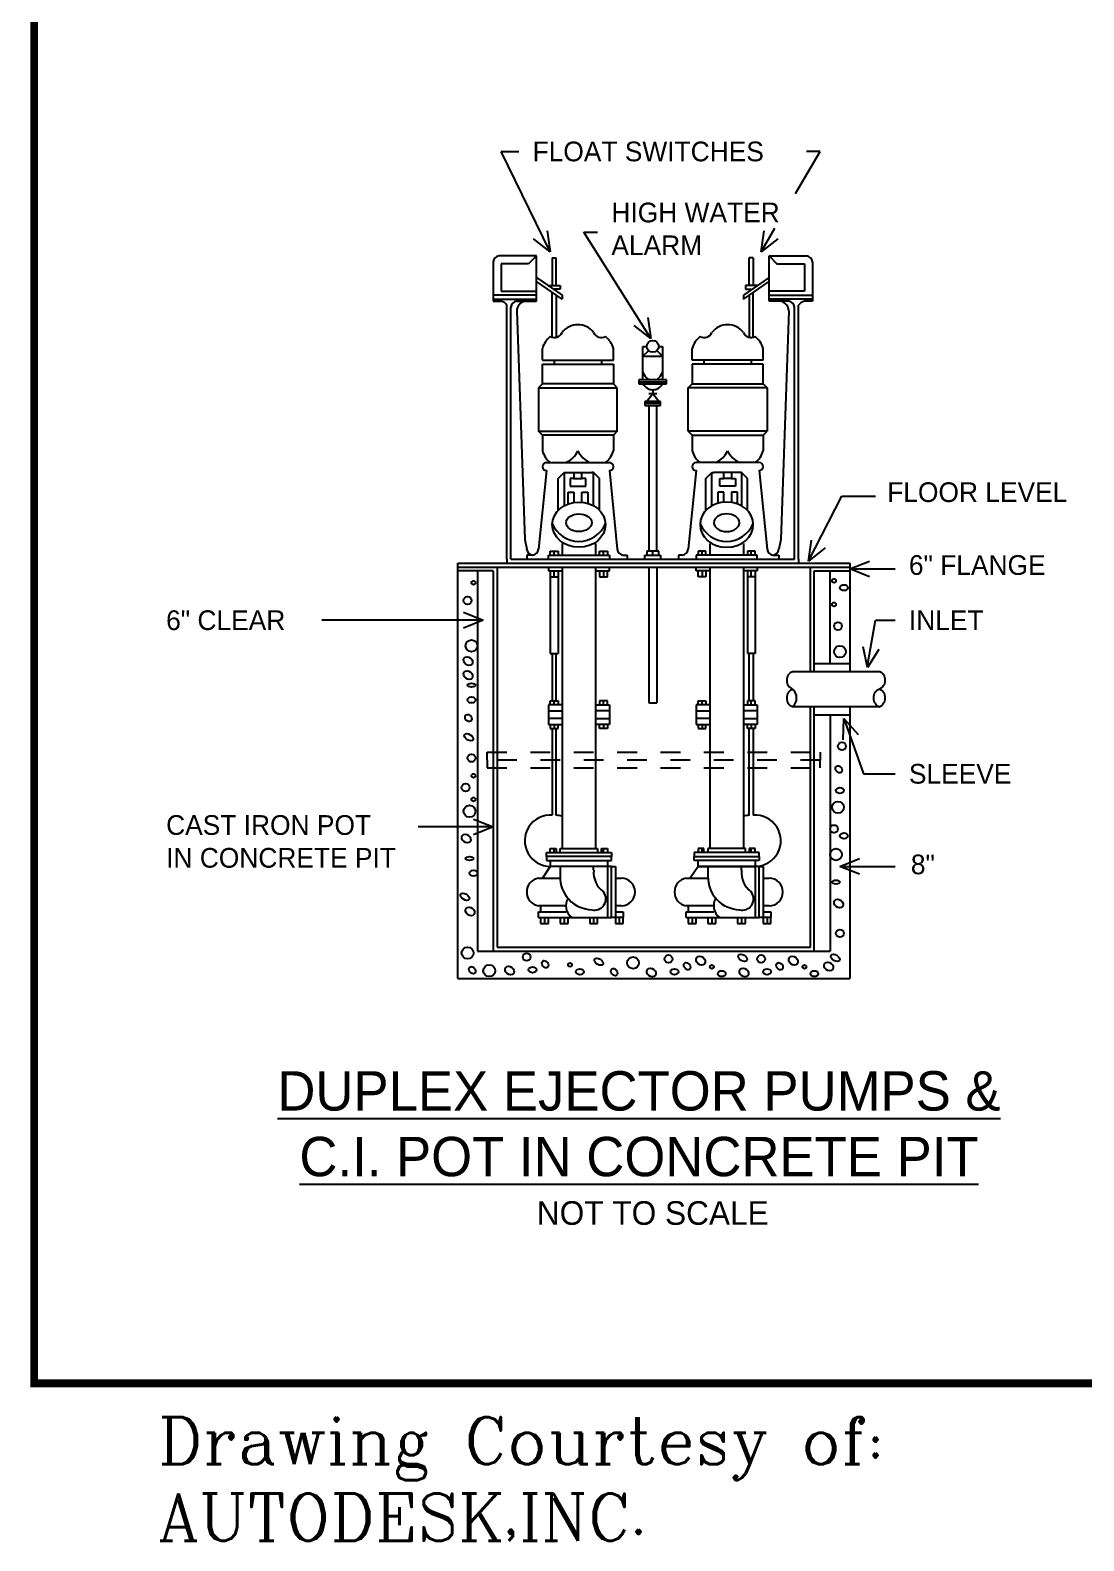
# Model space of a CAD drawing. Extents: x -1 to 799, y -40 to 727.
# Drawn here: x -1 to 266.4, y -40 to 343.5 of the extents above; entities that cross this region are included whole.
import ezdxf
from ezdxf.enums import TextEntityAlignment as Align

# ---------------------------------------------------------------- set-up
doc = ezdxf.new("R2010")
doc.units = 0
doc.header["$MEASUREMENT"] = 0
doc.linetypes.add('VENT-DASH', pattern=[11, 5, -6])
doc.layers.get('0').update_dxf_attribs({"linetype": 'CONTINUOUS'})
for name, color, linetype in [('1', 5, 'CONTINUOUS'), ('1A', 1, 'VENT-DASH'), ('2', 7, 'CONTINUOUS'), ('TEXT', 7, 'CONTINUOUS')]:
    doc.layers.add(name, color=color, linetype=linetype)
doc.styles.add('COMPLEX', font='complex')

# ---------------------------------------------------------------- blocks, each defined once
blk = doc.blocks.new('ELLIPSE')
blk.add_circle((0.5, 0.5), 0.5)
blk = doc.blocks.new('ARR', base_point=(480, 226))
at = {"layer": 'TEXT'}
for p, q in [((475, 228), (480, 226)), ((480, 226), (475, 224))]:
    blk.add_line(p, q, dxfattribs=at)
blk = doc.blocks.new('PARR', base_point=(480, 226))
at = {"layer": 'TEXT'}
for p, q in [((475, 228), (480, 226)), ((480, 226), (475, 224))]:
    blk.add_line(p, q, dxfattribs=at)
blk = doc.blocks.new('P41')
at = {"layer": '1'}
for p, q in [((327.5, 408), (327.5, 398)), ((338.5, 409.5), (329, 409.5)), ((336.5, 407.5), (329.5, 407.5)), ((329.5, 407.5), (329.5, 400.5)), ((338.5, 409.5), (336.5, 407.5)), ((338.5, 398), (338.5, 409.5)), ((342.5, 409), (343.5, 409)), ((342.5, 409), (342.5, 402)), ((343.5, 402), (343.5, 409)), ((392.5, 402), (392.5, 409)), ((393.5, 409), (392.5, 409)), ((393.5, 409), (393.5, 402)), ((397.5, 409.5), (399.5, 407.5)), ((397.5, 409.5), (407, 409.5)), ((397.5, 398), (397.5, 409.5)), ((399.5, 407.5), (406.5, 407.5)), ((406.5, 407.5), (406.5, 400.5)), ((408.5, 408), (408.5, 398)), ((338.5, 404), (345, 399.5)), ((345, 398.5), (338.5, 403)), ((397.5, 404), (391, 399.5)), ((391, 398.5), (397.5, 403)), ((338.5, 399.5), (327.5, 399.5)), ((329.5, 400.5), (338.5, 400.5)), ((341.5, 402), (344.5, 402)), ((342.5, 389.05), (342.5, 400.17)), ((344.5, 401), (343, 401)), ((343.5, 399.5), (343.5, 389)), ((344.5, 402), (344.5, 401)), ((345, 399.5), (345, 398.5)), ((391, 399.5), (391, 398.5)), ((391.5, 402), (391.5, 401)), ((394.5, 402), (391.5, 402)), ((391.5, 401), (393, 401)), ((392.5, 399.5), (392.5, 389)), ((393.5, 389.05), (393.5, 400.17)), ((406.5, 400.5), (397.5, 400.5)), ((397.5, 399.5), (408.5, 399.5)), ((327.5, 398.5), (338.5, 398.5)), ((327.5, 398), (329.5, 398)), ((331, 332.5), (331, 397)), ((332, 332.5), (332, 396.5)), ((333.5, 398), (338.5, 398)), ((333.5, 395.5), (335.5, 337.5)), ((408.5, 398.5), (397.5, 398.5)), ((402.5, 398), (397.5, 398)), ((402.5, 395.5), (400.5, 337.5)), ((404, 332.5), (404, 396.5)), ((405, 332.5), (405, 397)), ((408.5, 398), (406.5, 398)), ((340, 383), (340, 386)), ((358, 383), (358, 386)), ((365.5, 378), (365.5, 386.5)), ((365.5, 386.5), (366.5, 386.5)), ((365.5, 384), (367, 385.5)), ((365.5, 384), (370.5, 384)), ((369, 385.5), (370.5, 384)), ((369.5, 386.5), (370.5, 386.5)), ((370.5, 386.5), (370.5, 378)), ((378, 383), (378, 386)), ((396, 383), (396, 386)), ((340, 383), (358, 383)), ((340, 382), (358, 382)), ((340, 377), (340, 382)), ((343, 383), (343, 382)), ((355, 383), (355, 382)), ((358, 382), (358, 377)), ((396, 383), (378, 383)), ((378, 382), (378, 377)), ((396, 382), (378, 382)), ((381, 383), (381, 382)), ((393, 383), (393, 382)), ((396, 377), (396, 382)), ((340, 377), (339, 376)), ((339, 376), (359, 376)), ((339, 376), (339, 365)), ((358, 377), (340, 377)), ((359, 376), (358, 377)), ((359, 365), (359, 376)), ((364.5, 378), (364.5, 377)), ((371.5, 378), (364.5, 378)), ((364.5, 377.5), (371.5, 377.5)), ((364.5, 377), (371.5, 377)), ((371.5, 377), (371.5, 378)), ((377, 376), (378, 377)), ((377, 365), (377, 376)), ((397, 376), (377, 376)), ((378, 377), (396, 377)), ((396, 377), (397, 376)), ((397, 376), (397, 365)), ((370, 372.5), (366, 372.5)), ((366, 372.5), (366, 371.5)), ((370, 372), (366, 372)), ((368, 374.5), (366.5, 372.5)), ((369, 374.5), (367, 374.5)), ((368, 375.5), (368, 374.5)), ((369.5, 372.5), (368, 374.5)), ((370, 371.5), (370, 372.5)), ((366, 371.5), (370, 371.5)), ((367, 371.5), (367, 334.5)), ((369, 334.5), (369, 371.5)), ((339, 365), (359, 365)), ((340, 364), (339, 365)), ((359, 365), (358, 364)), ((377, 365), (378, 364)), ((397, 365), (377, 365)), ((396, 364), (397, 365)), ((358, 364), (340, 364)), ((340, 364), (340, 360)), ((358, 364), (358, 360)), ((378, 364), (378, 360)), ((378, 364), (396, 364)), ((396, 364), (396, 360)), ((341, 357), (357, 357)), ((395, 357), (379, 357)), ((341, 355), (339, 335)), ((344, 353), (345.5, 354.5)), ((344, 345), (344, 353)), ((345.5, 354.5), (348.5, 354.5)), ((345.5, 354.5), (345.5, 346)), ((348, 353), (347, 353)), ((347, 353), (347, 351)), ((348, 354.5), (348, 353)), ((348, 353), (350, 353)), ((348.5, 354.5), (352.5, 354.5)), ((350, 353), (350, 354.5)), ((351, 353), (350, 353)), ((351, 351), (351, 353)), ((353, 354.5), (352.5, 354.5)), ((354.5, 353), (353, 354.5)), ((353, 346), (353, 354.5)), ((354.5, 345), (354.5, 353)), ((357, 355), (359, 335)), ((379, 355), (377, 335)), ((381.5, 353), (383, 354.5)), ((381.5, 345), (381.5, 353)), ((383, 346), (383, 354.5)), ((383, 354.5), (383.5, 354.5)), ((387.5, 354.5), (383.5, 354.5)), ((385, 353), (386, 353)), ((385, 351), (385, 353)), ((386, 353), (386, 354.5)), ((388, 353), (386, 353)), ((390.5, 354.5), (387.5, 354.5)), ((388, 354.5), (388, 353)), ((388, 353), (389, 353)), ((389, 353), (389, 351)), ((390.5, 354.5), (390.5, 346)), ((392, 353), (390.5, 354.5)), ((392, 345), (392, 353)), ((395, 355), (397, 335)), ((346.5, 346.5), (346.5, 349.5)), ((346.5, 349.5), (348, 349.5)), ((347, 351), (351, 351)), ((348, 349.5), (348, 347)), ((350, 347), (350, 349.5)), ((350, 349.5), (351.5, 349.5)), ((351.5, 349.5), (351.5, 346.5)), ((384.5, 349.5), (384.5, 346.5)), ((386, 349.5), (384.5, 349.5)), ((389, 351), (385, 351)), ((386, 347), (386, 349.5)), ((388, 349.5), (388, 347)), ((389.5, 349.5), (388, 349.5)), ((389.5, 346.5), (389.5, 349.5)), ((335.5, 337.5), (336, 335)), ((400.5, 337.5), (400, 335)), ((342, 333.5), (342, 334.5)), ((342, 334.5), (344, 334.5)), ((343, 333.5), (343, 334.5)), ((344, 334.5), (344, 333.5)), ((345, 336.5), (345, 333.5)), ((353.5, 336.5), (353.5, 333.5)), ((354.5, 334.5), (356.5, 334.5)), ((354.5, 333.5), (354.5, 334.5)), ((355.5, 333.5), (355.5, 334.5)), ((356.5, 334.5), (356.5, 333.5)), ((369.5, 334.5), (366.5, 334.5)), ((366.5, 334.5), (366.5, 333.5)), ((368, 333.5), (368, 334.5)), ((369.5, 333.5), (369.5, 334.5)), ((381.5, 334.5), (379.5, 334.5)), ((379.5, 334.5), (379.5, 333.5)), ((380.5, 333.5), (380.5, 334.5)), ((381.5, 333.5), (381.5, 334.5)), ((382.5, 336.5), (382.5, 333.5)), ((391, 336.5), (391, 333.5)), ((392, 334.5), (392, 333.5)), ((394, 334.5), (392, 334.5)), ((393, 333.5), (393, 334.5)), ((394, 333.5), (394, 334.5)), ((318.5, 226), (318.5, 331.5)), ((318.5, 331.5), (418, 331.5)), ((318.5, 330.5), (418, 330.5)), ((328.5, 330.5), (328.5, 234)), ((331, 332.5), (331, 331.5)), ((332, 332.5), (332, 332.5)), ((332, 332.5), (404, 332.5)), ((337.5, 333.5), (336, 333.5)), ((336, 333.5), (336, 332.5)), ((341.5, 332.5), (341.5, 333.5)), ((341.5, 333.5), (357, 333.5)), ((341.5, 330.5), (341.5, 329.5)), ((345, 330.5), (345, 259)), ((353.5, 330.5), (353.5, 259)), ((357, 333.5), (357, 332.5)), ((357, 329.5), (357, 330.5)), ((360.5, 333.5), (361.5, 333.5)), ((361.5, 333.5), (361.5, 332.5)), ((366, 332.5), (366, 333.5)), ((366, 333.5), (370, 333.5)), ((367, 330.5), (367, 296)), ((369, 330.5), (369, 296)), ((370, 333.5), (370, 332.5)), ((375.5, 333.5), (374.5, 333.5)), ((374.5, 333.5), (374.5, 332.5)), ((379, 333.5), (379, 332.5)), ((394.5, 333.5), (379, 333.5)), ((379, 329.5), (379, 330.5)), ((382.5, 330.5), (382.5, 259)), ((391, 330.5), (391, 259)), ((394.5, 332.5), (394.5, 333.5)), ((394.5, 330.5), (394.5, 329.5)), ((398.5, 333.5), (400, 333.5)), ((400, 333.5), (400, 332.5)), ((404, 332.5), (404, 332.5)), ((405, 332.5), (405, 331.5)), ((408, 304), (408, 330.5)), ((418, 331.5), (418, 304)), ((327.5, 329.5), (318.5, 329.5)), ((323.5, 329.5), (323.5, 233)), ((327.5, 329.5), (327.5, 233)), ((341.5, 329.5), (345, 329.5)), ((342, 329.5), (342, 308.5)), ((342, 328), (344, 328)), ((343, 328), (343, 329.5)), ((344, 329.5), (344, 308.5)), ((353.5, 329.5), (357, 329.5)), ((354.5, 329.5), (354.5, 328)), ((354.5, 328), (356.5, 328)), ((355.5, 329.5), (355.5, 328)), ((356.5, 328), (356.5, 329.5)), ((382.5, 329.5), (379, 329.5)), ((379.5, 328), (379.5, 329.5)), ((381.5, 328), (379.5, 328)), ((380.5, 329.5), (380.5, 328)), ((381.5, 329.5), (381.5, 328)), ((394.5, 329.5), (391, 329.5)), ((392, 329.5), (392, 308.5)), ((394, 328), (392, 328)), ((393, 328), (393, 329.5)), ((394, 329.5), (394, 308.5)), ((409, 329.5), (418, 329.5)), ((409, 304), (409, 329.5)), ((413, 306), (413, 329.5)), ((342, 308.5), (344, 308.5)), ((342.5, 308.5), (342.5, 296.5)), ((343.5, 296.5), (343.5, 308.5)), ((394, 308.5), (392, 308.5)), ((392.5, 296.5), (392.5, 308.5)), ((393.5, 308.5), (393.5, 296.5)), ((403.5, 304), (425.5, 304)), ((409, 306), (418, 306)), ((345, 295.5), (341.5, 295.5)), ((341.5, 295.5), (341.5, 290.5)), ((342, 295.5), (342, 296.5)), ((342, 296.5), (344, 296.5)), ((343, 295.5), (343, 296.5)), ((344, 296.5), (344, 295.5)), ((353.5, 295.5), (357, 295.5)), ((354.5, 296.5), (354.5, 295.5)), ((356.5, 296.5), (354.5, 296.5)), ((355.5, 295.5), (355.5, 296.5)), ((356.5, 295.5), (356.5, 296.5)), ((357, 295.5), (357, 290.5)), ((367, 296), (369, 296)), ((382.5, 295.5), (379, 295.5)), ((379, 295.5), (379, 290.5)), ((379.5, 295.5), (379.5, 296.5)), ((379.5, 296.5), (381.5, 296.5)), ((380.5, 295.5), (380.5, 296.5)), ((381.5, 296.5), (381.5, 295.5)), ((391, 295.5), (394.5, 295.5)), ((392, 296.5), (392, 295.5)), ((394, 296.5), (392, 296.5)), ((393, 295.5), (393, 296.5)), ((394, 295.5), (394, 296.5)), ((394.5, 295.5), (394.5, 290.5)), ((341.5, 294), (345, 294)), ((345, 292), (341.5, 292)), ((357, 294), (353.5, 294)), ((353.5, 292), (357, 292)), ((379, 294), (382.5, 294)), ((382.5, 292), (379, 292)), ((394.5, 294), (391, 294)), ((391, 292), (394.5, 292)), ((425.5, 295), (403.5, 295)), ((408, 234), (408, 295)), ((409, 233), (409, 295)), ((409, 293), (418, 293)), ((413, 293), (413, 233)), ((418, 295), (418, 226)), ((341.5, 290.5), (345, 290.5)), ((342, 290.5), (342, 289.5)), ((342, 289.5), (344, 289.5)), ((342.5, 289.5), (342.5, 267.5)), ((343, 290.5), (343, 289.5)), ((343.5, 267.5), (343.5, 289.5)), ((344, 289.5), (344, 290.5)), ((357, 290.5), (353.5, 290.5)), ((354.5, 289.5), (354.5, 290.5)), ((356.5, 289.5), (354.5, 289.5)), ((355.5, 290.5), (355.5, 289.5)), ((356.5, 290.5), (356.5, 289.5)), ((379, 290.5), (382.5, 290.5)), ((379.5, 290.5), (379.5, 289.5)), ((379.5, 289.5), (381.5, 289.5)), ((380.5, 290.5), (380.5, 289.5)), ((381.5, 289.5), (381.5, 290.5)), ((394.5, 290.5), (391, 290.5)), ((392, 289.5), (392, 290.5)), ((394, 289.5), (392, 289.5)), ((392.5, 267.5), (392.5, 289.5)), ((393, 290.5), (393, 289.5)), ((393.5, 289.5), (393.5, 267.5)), ((394, 290.5), (394, 289.5)), ((341, 258), (357.5, 258)), ((341, 257), (341, 258)), ((357.5, 257), (341, 257)), ((341, 257), (341, 256)), ((342, 258), (342, 259)), ((342, 259), (343.5, 259)), ((343, 258), (343, 259)), ((343.5, 259), (343.5, 258)), ((344.5, 258), (344.5, 259)), ((344.5, 259), (354, 259)), ((354, 259), (354, 258)), ((355, 258), (355, 259)), ((355, 259), (356.5, 259)), ((355.5, 258), (355.5, 259)), ((356.5, 259), (356.5, 258)), ((357.5, 258), (357.5, 257)), ((357.5, 256), (357.5, 257)), ((378.5, 258), (378.5, 257)), ((395, 258), (378.5, 258)), ((378.5, 256), (378.5, 257)), ((378.5, 257), (395, 257)), ((379.5, 259), (379.5, 258)), ((381, 259), (379.5, 259)), ((380.5, 258), (380.5, 259)), ((381, 258), (381, 259)), ((382, 259), (382, 258)), ((391.5, 259), (382, 259)), ((391.5, 258), (391.5, 259)), ((392.5, 259), (392.5, 258)), ((394, 259), (392.5, 259)), ((393, 258), (393, 259)), ((394, 258), (394, 259)), ((395, 257), (395, 258)), ((395, 257), (395, 256)), ((342, 254.5), (340, 251.5)), ((341, 256), (357.5, 256)), ((342, 256), (342, 254.5)), ((356.5, 254.5), (342, 254.5)), ((344.5, 254.5), (344.5, 252)), ((353, 253.5), (353, 254.5)), ((356.5, 256), (356.5, 254.5)), ((357.5, 254.5), (356.5, 254.5)), ((356.5, 254.5), (356.5, 241.5)), ((357.5, 241.5), (357.5, 254.5)), ((357.5, 254.5), (358.5, 254.5)), ((358.5, 254.5), (358.5, 241.5)), ((379.5, 254.5), (377.5, 251.5)), ((395, 256), (378.5, 256)), ((379.5, 254.5), (379.5, 256)), ((379.5, 254.5), (394, 254.5)), ((394, 254.5), (379.5, 254.5)), ((382, 254.5), (382, 252)), ((390.5, 253.5), (390.5, 254.5)), ((394, 256), (394, 254.5)), ((394, 254.5), (394, 241.5)), ((395, 254.5), (394, 254.5)), ((395, 254.5), (396, 254.5)), ((395, 241.5), (395, 254.5)), ((396, 254.5), (396, 241.5)), ((339, 251.5), (344.5, 251.5)), ((358.5, 251.5), (360, 251.5)), ((376.5, 251.5), (382, 251.5)), ((396, 251.5), (397.5, 251.5)), ((346, 244.5), (339, 244.5)), ((339, 241.5), (339, 243)), ((339, 243), (346, 243)), ((339.5, 244.5), (339.5, 243)), ((360, 244.5), (358.5, 244.5)), ((358.5, 243), (360.5, 243)), ((360.5, 243), (360.5, 241.5)), ((383.5, 244.5), (376.5, 244.5)), ((376.5, 243), (383.5, 243)), ((376.5, 241.5), (376.5, 243)), ((377, 244.5), (377, 243)), ((397.5, 244.5), (396, 244.5)), ((396, 243), (398, 243)), ((398, 243), (398, 241.5)), ((339, 241.5), (356.5, 241.5)), ((339.5, 241.5), (339.5, 240)), ((339.5, 240), (341.5, 240)), ((340.5, 241.5), (340.5, 240)), ((341.5, 240), (341.5, 241.5)), ((344.5, 241.5), (344.5, 240)), ((344.5, 240), (346.5, 240)), ((345.5, 241.5), (345.5, 240)), ((346.5, 240), (346.5, 241.5)), ((352, 241.5), (352, 240)), ((352, 240), (354, 240)), ((353, 241.5), (353, 240)), ((354, 240), (354, 241.5)), ((356.5, 241.5), (357.5, 241.5)), ((358.5, 241.5), (357.5, 241.5)), ((360.5, 241.5), (358.5, 241.5)), ((358.5, 241.5), (358.5, 240)), ((358.5, 240), (360.5, 240)), ((359.5, 241.5), (359.5, 240)), ((360.5, 240), (360.5, 241.5)), ((376.5, 241.5), (394, 241.5)), ((377, 241.5), (377, 240)), ((377, 240), (379, 240)), ((378, 241.5), (378, 240)), ((379, 240), (379, 241.5)), ((382, 241.5), (382, 240)), ((382, 240), (384, 240)), ((383, 241.5), (383, 240)), ((384, 240), (384, 241.5)), ((389.5, 241.5), (389.5, 240)), ((389.5, 240), (391.5, 240)), ((390.5, 241.5), (390.5, 240)), ((391.5, 240), (391.5, 241.5)), ((394, 241.5), (395, 241.5)), ((396, 241.5), (395, 241.5)), ((396, 241.5), (396, 240)), ((398, 241.5), (396, 241.5)), ((396, 240), (398, 240)), ((397, 241.5), (397, 240)), ((398, 240), (398, 241.5)), ((328.5, 234), (408, 234)), ((323.5, 233), (413, 233)), ((318.5, 226), (418, 226))]:
    blk.add_line(p, q, dxfattribs=at)
blk.add_circle((368, 386.5), 1.5, dxfattribs=at)
for centre, radius, start, end in [((329.25, 407.75), 1.77, 98.1301, 171.8699), ((406.75, 407.75), 1.77, 8.1301, 81.8699), ((328.75, 395.25), 2.85, 37.875, 74.7449), ((333.75, 396.25), 1.77, 98.1301, 171.8699), ((336.11, 395.46), 2.61, 103.4652, 179.2152), ((399.89, 395.46), 2.61, 0.7848, 76.5348), ((402.25, 396.25), 1.77, 8.1301, 81.8699), ((407.25, 395.25), 2.85, 105.2551, 142.125), ((349, 387), 5, 36.8699, 143.1301), ((387, 387), 5, 36.8699, 143.1301), ((345.5, 384.5), 5.7, 127.875, 164.7449), ((343, 391), 2.24, 243.4349, 333.4349), ((355, 391), 2.24, 206.5651, 296.5651), ((352.5, 384.5), 5.7, 15.2551, 52.125), ((383.5, 384.5), 5.7, 127.875, 164.7449), ((381, 391), 2.24, 243.4349, 333.4349), ((393, 391), 2.24, 206.5651, 296.5651), ((390.5, 384.5), 5.7, 15.2551, 52.125), ((369.25, 381.25), 3.95, 198.4349, 235.3048), ((366.75, 381.25), 3.95, 304.6952, 341.5651), ((368, 378.33), 2.83, 208.0725, 331.9275), ((345.5, 361.5), 5.7, 195.2551, 232.125), ((341, 356), 1, 90, 270), ((343.25, 362.75), 6.37, 295.56, 334.44), ((354.75, 362.75), 6.37, 205.56, 244.44), ((352.5, 361.5), 5.7, 307.875, 344.7449), ((357, 356), 1, 270, 90), ((383.5, 361.5), 5.7, 195.2551, 232.125), ((379, 356), 1, 90, 270), ((381.25, 362.75), 6.37, 295.56, 334.44), ((392.75, 362.75), 6.37, 205.56, 244.44), ((390.5, 361.5), 5.7, 307.875, 344.7449), ((395, 356), 1, 270, 90), ((349.25, 344.31), 7.31, 202.5696, 337.4304), ((386.75, 344.31), 7.31, 202.5696, 337.4304), ((337.75, 335.25), 1.77, 188.1301, 261.8699), ((337.25, 335.25), 1.77, 278.1301, 351.8699), ((360.75, 335.25), 1.77, 188.1301, 261.8699), ((375.25, 335.25), 1.77, 278.1301, 351.8699), ((398.75, 335.25), 1.77, 188.1301, 261.8699), ((398.25, 335.25), 1.77, 278.1301, 351.8699), ((404.42, 301.75), 2.43, 112.1663, 247.8337), ((424.58, 301.75), 2.43, 292.1663, 67.8337), ((404.42, 297.25), 2.43, 112.1663, 247.8337), ((401.5, 297.25), 3.01, 311.6335, 48.3665), ((426.42, 297.25), 2.43, 112.1663, 247.8337), ((424.58, 297.25), 2.43, 292.1663, 67.8337), ((342.01, 261.01), 6.51, 85.6763, 269.9185), ((341.95, 253.28), 14.3, 77.8025, 83.7856), ((394.05, 253.28), 14.3, 96.2144, 102.1975), ((393.99, 261.01), 6.51, 270.0815, 94.3237), ((359.17, 252.99), 6.19, 175.2465, 233.6414), ((396.67, 252.99), 6.19, 175.2465, 233.6414), ((339.54, 248), 3.54, 98.7974, 261.2026), ((352.75, 251.75), 8.25, 178.2643, 268.2643), ((360, 248), 3.5, 270, 90), ((377.04, 248), 3.54, 98.7974, 261.2026), ((390.25, 251.75), 8.25, 178.2643, 268.2643), ((397.5, 248), 3.5, 270, 90), ((349.75, 244.55), 3.79, 149.0362, 233.5836), ((353.25, 246.25), 2.85, 254.7449, 37.875), ((387.25, 244.55), 3.79, 149.0362, 233.5836), ((390.75, 246.25), 2.85, 254.7449, 37.875)]:
    blk.add_arc(centre, radius, start, end, dxfattribs=at)
at = {"layer": '1A'}
for p, q in [((326, 283.5), (410.5, 283.5)), ((326, 281.5), (326, 283.5)), ((410.5, 281.5), (326, 281.5)), ((326, 281.5), (326, 279.5)), ((410.5, 283.5), (410.5, 281.5)), ((410.5, 279.5), (410.5, 281.5)), ((326, 279.5), (410.5, 279.5))]:
    blk.add_line(p, q, dxfattribs=at)
at = {"layer": 'TEXT'}
for p, q in [((342, 410.5), (329.5, 436)), ((329.5, 436), (334, 436)), ((404.24, 425.36), (410.5, 436)), ((410.5, 436), (407, 436)), ((367.5, 388.5), (350.5, 415.5)), ((350.5, 415.5), (354, 415.5)), ((395.5, 410.5), (399.02, 416.49)), ((407.5, 332), (416, 348.5)), ((416, 348.5), (424.5, 348.5)), ((418, 330), (429.5, 330)), ((324, 317), (284, 317)), ((422.5, 305.5), (424.5, 317)), ((424.5, 317), (429.5, 317)), ((416.5, 292), (421.5, 278)), ((421.5, 278), (429.5, 278)), ((327, 264.5), (308.5, 264.5)), ((416.5, 254.5), (429.5, 254.5))]:
    blk.add_line(p, q, dxfattribs=at)
for centre, radius in [((322.5, 326.5), 0.5), ((414, 327), 0.5), ((321, 322), 1), ((414, 321), 0.5), ((415, 315.5), 1), ((322, 310.5), 1.5), ((415.5, 309), 1.5), ((416, 285), 1), ((322, 282), 1), ((322.5, 277.5), 0.5), ((320.5, 274.5), 1), ((321.5, 268.5), 1.5), ((322.5, 271.5), 0.5), ((415, 269.5), 1.5), ((414, 264), 1), ((414.5, 257.5), 1.5), ((415.5, 237.5), 1), ((321, 232.5), 1.5), ((336, 231.5), 1), ((363, 230), 1.5), ((372, 231), 1), ((395.5, 231), 1), ((326.5, 228), 1.5), ((347, 229.5), 0.5), ((383, 229), 0.5), ((406.5, 229), 0.5)]:
    blk.add_circle(centre, radius, dxfattribs=at)
at = {"layer": '1'}
for p, xscale, yscale, zscale in [((342.5, 335.5), 13.5, 11.5, 13.5), ((393.5, 335.5), -13.5, 11.5, 13.5), ((346, 339.5), 6.5, 4.5, 6.5), ((390, 339.5), -6.5, 4.5, 6.5)]:
    blk.add_blockref('ELLIPSE', p, dxfattribs=dict(at, xscale=xscale, yscale=yscale, zscale=zscale))
at = {"layer": 'TEXT'}
for name, p, rotation in [('ARR', (342, 410.5), 300.0000000000001), ('ARR', (395.5, 410.5), 240), ('ARR', (367.5, 388.5), 300.0000000000001), ('ARR', (407.5, 332), 240), ('PARR', (418, 330), 180), ('PARR', (422.5, 305), 260), ('PARR', (416.5, 292), 110), ('PARR', (415.5, 254.5), 180)]:
    blk.add_blockref(name, p, dxfattribs=dict(at, rotation=rotation))
at = {"layer": 'TEXT', "xscale": 2, "yscale": 1.5, "zscale": 2}
for p in [(415.5, 324.5), (321, 296), (414.5, 273), (415.5, 261.5), (321.5, 252), (336.5, 227.5), (348.5, 227), (372.5, 227), (384.5, 226.5), (396, 227), (408, 226.5)]:
    blk.add_blockref('ELLIPSE', p, dxfattribs=at)
at = {"layer": 'TEXT'}
for p in [(325, 317), (327.5, 264.5)]:
    blk.add_blockref('PARR', p, dxfattribs=at)
for p, xscale, yscale, zscale, rotation in [((321.5, 305), 2, 2.5, 2, 51.34019174590991), ((321.5, 301.5), 2, 2.5, 2, 51.34019174590991), ((320, 292.5), 2, 1.5, 2, 306.869897645844), ((322, 286), 1.5, 2.5, 1.5, 59.03624346792648), ((414, 279.5), 2, 1.5, 2, 306.869897645844), ((321, 260), 2, 2.5, 2, 51.34019174590991), ((321, 245.5), 1.5, 2.5, 1.5, 59.03624346792648), ((415.5, 243.5), 2, 2.5, 2, 51.34019174590991), ((322, 241.5), 2, 2.5, 2, 51.34019174590991), ((339.5, 230), 2, 1.5, 2, 306.869897645844), ((355, 229), 1.5, 2.5, 1.5, 59.03624346792648), ((375.5, 229.5), 2, 1.5, 2, 306.869897645844), ((380.5, 229), 2, 2.5, 2, 51.34019174590991), ((391.5, 230), 1.5, 2.5, 1.5, 59.03624346792648), ((399, 229.5), 2, 1.5, 2, 306.869897645844), ((404, 229), 2, 2.5, 2, 51.34019174590991), ((413, 227.5), 2, 2.5, 2, 51.34019174590991), ((415, 230), 1.5, 2.5, 1.5, 59.03624346792648), ((321, 228.5), 2, 1.5, 2, 306.869897645844), ((332, 226.5), 2, 2.5, 2, 51.34019174590991), ((357, 228), 2, 1.5, 2, 306.869897645844), ((368, 226), 2, 2.5, 2, 51.34019174590991), ((391.5, 226), 2, 2.5, 2, 51.34019174590991)]:
    blk.add_blockref('ELLIPSE', p, dxfattribs=dict(at, xscale=xscale, yscale=yscale, zscale=zscale, rotation=rotation))
at = {"layer": 'TEXT', "xscale": 2, "zscale": 2}
for p in [(321, 300), (320.5, 256), (413.5, 250)]:
    blk.add_blockref('ELLIPSE', p, dxfattribs=at)
at = {"layer": '2'}
for s, height, p in [('%%UDUPLEX EJECTOR PUMPS &', 10, (364.5, 192.5)), ('%%UC.I. POT IN CONCRETE PIT', 10, (364.5, 175.83)), ('NOT TO SCALE', 6, (368, 163.5))]:
    blk.add_text(s, height=height, dxfattribs=at).set_placement(p, align=Align.CENTER)
at = {"layer": 'TEXT'}
for s, p in [('FLOAT SWITCHES', (337.5, 433.5)), ('HIGH WATER', (357.5, 418)), ('ALARM', (357.5, 409.67)), ('FLOOR LEVEL', (427.5, 347)), ('6" FLANGE', (433, 328.5)), ('6" CLEAR', (244.5, 314.5)), ('INLET', (433, 314.5)), ('SLEEVE', (433, 275.5)), ('CAST IRON POT', (244.5, 262.5)), ('IN CONCRETE PIT', (244.5, 254.17)), ('8"', (433.5, 252.5))]:
    blk.add_text(s, height=5, dxfattribs=at).set_placement(p)

msp = doc.modelspace()

# ---------------------------------------------------------------- linework, layer by layer
at = {"layer": '1', "const_width": 2}
msp.add_lwpolyline([(0, 0), (798, 0), (798, 726), (0, 726), (0, 0)], dxfattribs=at)

# ---------------------------------------------------------------- block references
at = {"layer": '1'}
msp.add_blockref('P41', (-211.01, -123.27), dxfattribs=at)

# ---------------------------------------------------------------- texts
at = {"layer": '1', "style": 'COMPLEX'}
for s, p in [('Drawing Courtesy of:', (31.49, -20.56)), ('AUTODESK,INC.', (31.49, -39.99))]:
    msp.add_text(s, height=12, dxfattribs=at).set_placement(p)

doc.saveas('drawing.dxf')
